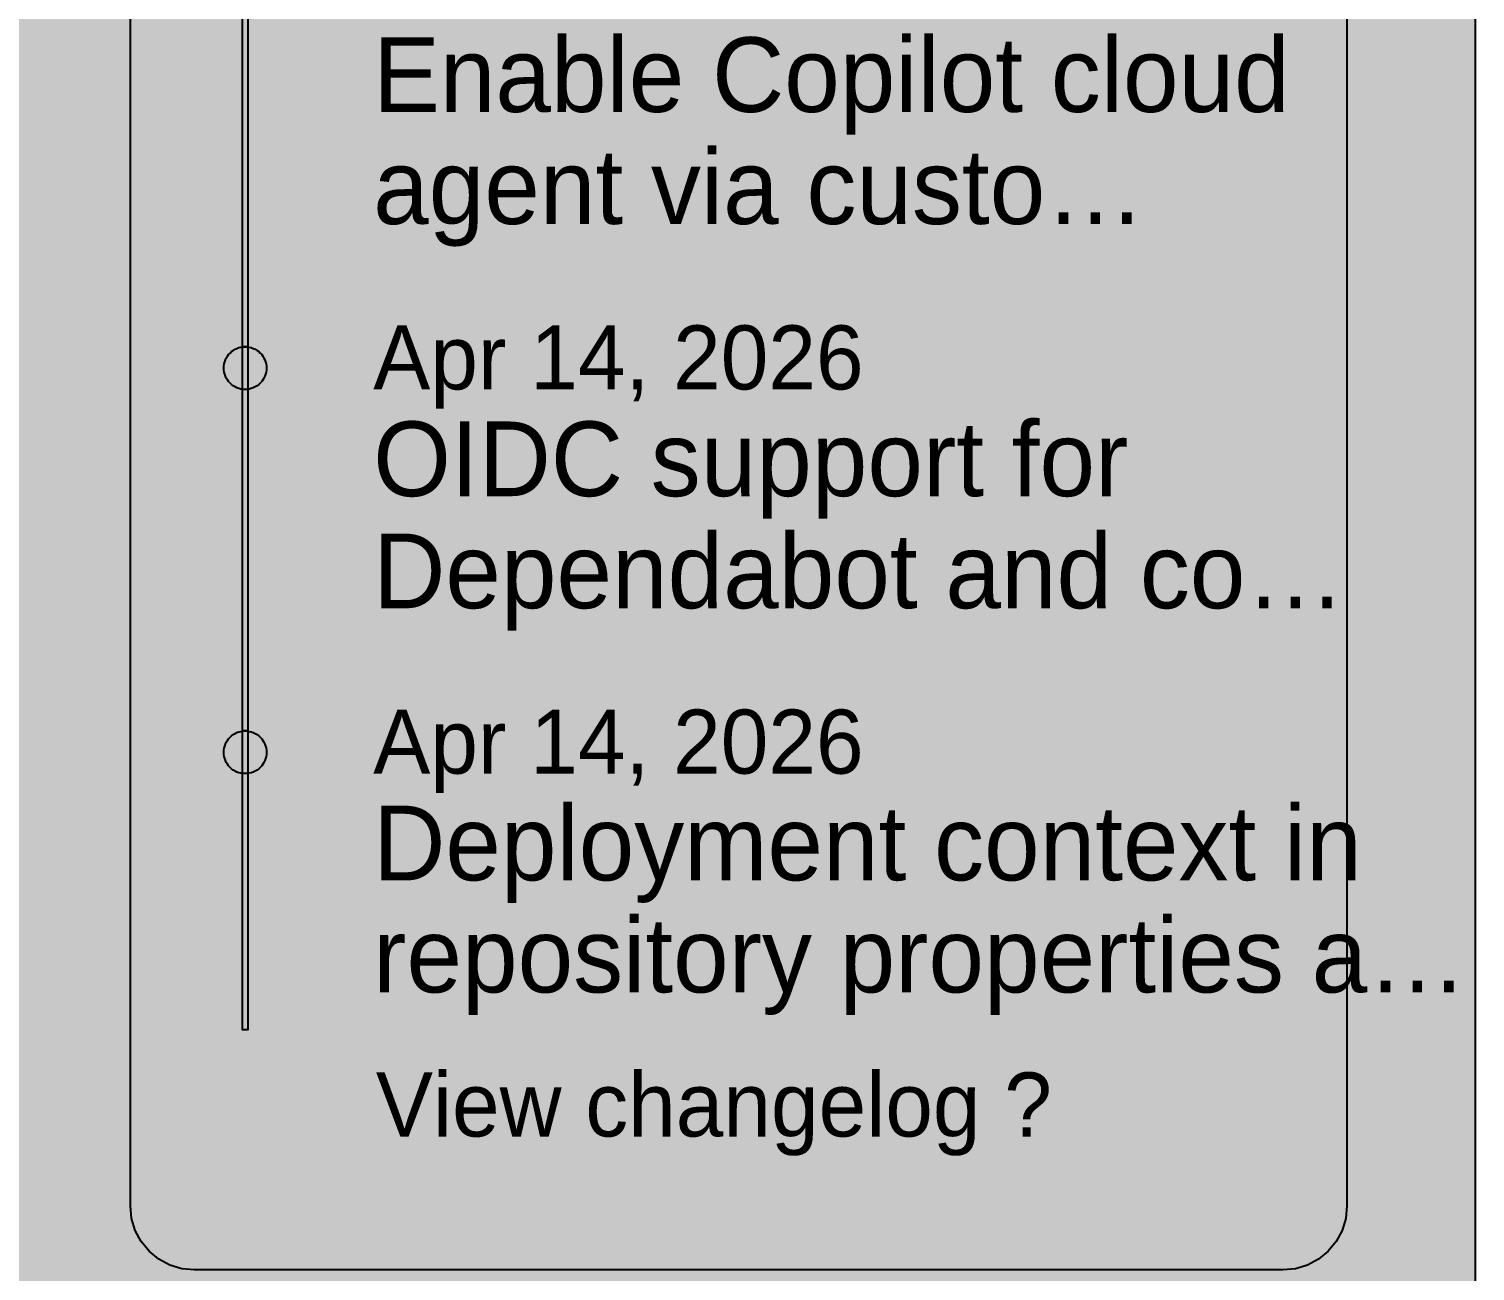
# Model space of a CAD drawing. Extents: x 0 to 2255, y 1 to 8699.
# Drawn here: x 1009 to 1280, y 8239.8 to 8472.6 of the extents above; entities that cross this region are included whole.
import ezdxf

# ---------------------------------------------------------------- set-up
doc = ezdxf.new("R2010")
doc.units = 0

msp = doc.modelspace()

# ---------------------------------------------------------------- hatches: boundary and pattern name
at = {"true_color": 0x0d1117}
for points in [[(0, 8699), (1280, 8699), (1280, 0.77), (0, 0.77)], [(0, 8635), (1280, 8635), (1280, 0.77), (0, 0.77)], [(1040.03, 8611), (1244, 8611), (1244, 8611), (1246.34, 8610.77), (1248.59, 8610.09), (1250.67, 8608.98), (1252.49, 8607.49), (1253.98, 8605.67), (1255.09, 8603.59), (1255.77, 8601.34), (1256, 8599), (1256, 8252), (1256, 8252), (1255.77, 8249.66), (1255.09, 8247.41), (1253.98, 8245.33), (1252.49, 8243.51), (1250.67, 8242.02), (1248.59, 8240.91), (1246.34, 8240.23), (1244, 8240), (1040.03, 8240), (1040.03, 8240), (1037.69, 8240.23), (1035.44, 8240.91), (1033.37, 8242.02), (1031.55, 8243.51), (1030.06, 8245.33), (1028.95, 8247.41), (1028.26, 8249.66), (1028.03, 8252), (1028.03, 8599), (1028.03, 8599), (1028.26, 8601.34), (1028.95, 8603.59), (1030.06, 8605.67), (1031.55, 8607.49), (1033.37, 8608.98), (1035.44, 8610.09), (1037.69, 8610.77), (1040.03, 8611)]]:
    msp.add_hatch(color=256, dxfattribs=at).paths.add_polyline_path(points, flags=0)
at = {"true_color": 0x010409}
msp.add_hatch(color=256, dxfattribs=at).paths.add_polyline_path([(0, 8635), (1280, 8635), (1280, 0.77), (0, 0.77)], flags=0)
at = {"true_color": 0x3d444d}
for points in [[(1049.03, 8485), (1050.03, 8485), (1050.03, 8413), (1049.03, 8413)], [(1049.53, 8413), (1049.93, 8412.98), (1050.31, 8412.92), (1050.69, 8412.83), (1051.06, 8412.7), (1051.42, 8412.53), (1051.76, 8412.33), (1052.07, 8412.09), (1052.36, 8411.83), (1052.63, 8411.54), (1052.86, 8411.22), (1053.06, 8410.89), (1053.23, 8410.53), (1053.36, 8410.16), (1053.46, 8409.78), (1053.51, 8409.39), (1053.53, 8409), (1053.51, 8408.61), (1053.46, 8408.22), (1053.36, 8407.84), (1053.23, 8407.47), (1053.06, 8407.11), (1052.86, 8406.78), (1052.63, 8406.46), (1052.36, 8406.17), (1052.07, 8405.91), (1051.76, 8405.67), (1051.42, 8405.47), (1051.06, 8405.3), (1050.69, 8405.17), (1050.31, 8405.08), (1049.93, 8405.02), (1049.53, 8405), (1049.14, 8405.02), (1048.75, 8405.08), (1048.37, 8405.17), (1048, 8405.3), (1047.65, 8405.47), (1047.31, 8405.67), (1047, 8405.91), (1046.7, 8406.17), (1046.44, 8406.46), (1046.21, 8406.78), (1046, 8407.11), (1045.84, 8407.47), (1045.7, 8407.84), (1045.61, 8408.22), (1045.55, 8408.61), (1045.53, 8409), (1045.55, 8409.39), (1045.61, 8409.78), (1045.7, 8410.16), (1045.84, 8410.53), (1046, 8410.89), (1046.21, 8411.22), (1046.44, 8411.54), (1046.7, 8411.83), (1047, 8412.09), (1047.31, 8412.33), (1047.65, 8412.53), (1048, 8412.7), (1048.37, 8412.83), (1048.75, 8412.92), (1049.14, 8412.98), (1049.53, 8413)], [(1049.03, 8413), (1050.03, 8413), (1050.03, 8341), (1049.03, 8341)], [(1049.53, 8341), (1049.93, 8340.98), (1050.31, 8340.92), (1050.69, 8340.83), (1051.06, 8340.7), (1051.42, 8340.53), (1051.76, 8340.33), (1052.07, 8340.09), (1052.36, 8339.83), (1052.63, 8339.54), (1052.86, 8339.22), (1053.06, 8338.89), (1053.23, 8338.53), (1053.36, 8338.16), (1053.46, 8337.78), (1053.51, 8337.39), (1053.53, 8337), (1053.51, 8336.61), (1053.46, 8336.22), (1053.36, 8335.84), (1053.23, 8335.47), (1053.06, 8335.11), (1052.86, 8334.78), (1052.63, 8334.46), (1052.36, 8334.17), (1052.07, 8333.91), (1051.76, 8333.67), (1051.42, 8333.47), (1051.06, 8333.3), (1050.69, 8333.17), (1050.31, 8333.08), (1049.93, 8333.02), (1049.53, 8333), (1049.14, 8333.02), (1048.75, 8333.08), (1048.37, 8333.17), (1048, 8333.3), (1047.65, 8333.47), (1047.31, 8333.67), (1047, 8333.91), (1046.7, 8334.17), (1046.44, 8334.46), (1046.21, 8334.78), (1046, 8335.11), (1045.84, 8335.47), (1045.7, 8335.84), (1045.61, 8336.22), (1045.55, 8336.61), (1045.53, 8337), (1045.55, 8337.39), (1045.61, 8337.78), (1045.7, 8338.16), (1045.84, 8338.53), (1046, 8338.89), (1046.21, 8339.22), (1046.44, 8339.54), (1046.7, 8339.83), (1047, 8340.09), (1047.31, 8340.33), (1047.65, 8340.53), (1048, 8340.7), (1048.37, 8340.83), (1048.75, 8340.92), (1049.14, 8340.98), (1049.53, 8341)], [(1049.03, 8341), (1050.03, 8341), (1050.03, 8285), (1049.03, 8285)]]:
    msp.add_hatch(color=256, dxfattribs=at).paths.add_polyline_path(points, flags=0)

# ---------------------------------------------------------------- linework, layer by layer
at = {"true_color": 0x0d1117}
for points in [[(0, 8699), (1280, 8699), (1280, 0.77), (0, 0.77)], [(0, 8635), (1280, 8635), (1280, 0.77), (0, 0.77)]]:
    msp.add_lwpolyline(points, close=True, dxfattribs=at)
at = {"true_color": 0x010409}
msp.add_lwpolyline([(0, 8635), (1280, 8635), (1280, 0.77), (0, 0.77)], close=True, dxfattribs=at)
at = {"true_color": 0x3d444d}
msp.add_lwpolyline([(1256, 8599), (1256, 8252), (1256, 8252), (1255.77, 8249.66), (1255.09, 8247.41), (1253.98, 8245.33), (1252.49, 8243.51), (1250.67, 8242.02), (1248.59, 8240.91), (1246.34, 8240.23), (1244, 8240), (1040.03, 8240), (1040.03, 8240), (1037.69, 8240.23), (1035.44, 8240.91), (1033.37, 8242.02), (1031.55, 8243.51), (1030.06, 8245.33), (1028.95, 8247.41), (1028.26, 8249.66), (1028.03, 8252), (1028.03, 8599)], dxfattribs=at)
for points in [[(1049.03, 8485), (1050.03, 8485), (1050.03, 8413), (1049.03, 8413)], [(1049.53, 8413), (1049.93, 8412.98), (1050.31, 8412.92), (1050.69, 8412.83), (1051.06, 8412.7), (1051.42, 8412.53), (1051.76, 8412.33), (1052.07, 8412.09), (1052.36, 8411.83), (1052.63, 8411.54), (1052.86, 8411.22), (1053.06, 8410.89), (1053.23, 8410.53), (1053.36, 8410.16), (1053.46, 8409.78), (1053.51, 8409.39), (1053.53, 8409), (1053.51, 8408.61), (1053.46, 8408.22), (1053.36, 8407.84), (1053.23, 8407.47), (1053.06, 8407.11), (1052.86, 8406.78), (1052.63, 8406.46), (1052.36, 8406.17), (1052.07, 8405.91), (1051.76, 8405.67), (1051.42, 8405.47), (1051.06, 8405.3), (1050.69, 8405.17), (1050.31, 8405.08), (1049.93, 8405.02), (1049.53, 8405), (1049.14, 8405.02), (1048.75, 8405.08), (1048.37, 8405.17), (1048, 8405.3), (1047.65, 8405.47), (1047.31, 8405.67), (1047, 8405.91), (1046.7, 8406.17), (1046.44, 8406.46), (1046.21, 8406.78), (1046, 8407.11), (1045.84, 8407.47), (1045.7, 8407.84), (1045.61, 8408.22), (1045.55, 8408.61), (1045.53, 8409), (1045.55, 8409.39), (1045.61, 8409.78), (1045.7, 8410.16), (1045.84, 8410.53), (1046, 8410.89), (1046.21, 8411.22), (1046.44, 8411.54), (1046.7, 8411.83), (1047, 8412.09), (1047.31, 8412.33), (1047.65, 8412.53), (1048, 8412.7), (1048.37, 8412.83), (1048.75, 8412.92), (1049.14, 8412.98), (1049.53, 8413)], [(1049.03, 8413), (1050.03, 8413), (1050.03, 8341), (1049.03, 8341)], [(1049.53, 8341), (1049.93, 8340.98), (1050.31, 8340.92), (1050.69, 8340.83), (1051.06, 8340.7), (1051.42, 8340.53), (1051.76, 8340.33), (1052.07, 8340.09), (1052.36, 8339.83), (1052.63, 8339.54), (1052.86, 8339.22), (1053.06, 8338.89), (1053.23, 8338.53), (1053.36, 8338.16), (1053.46, 8337.78), (1053.51, 8337.39), (1053.53, 8337), (1053.51, 8336.61), (1053.46, 8336.22), (1053.36, 8335.84), (1053.23, 8335.47), (1053.06, 8335.11), (1052.86, 8334.78), (1052.63, 8334.46), (1052.36, 8334.17), (1052.07, 8333.91), (1051.76, 8333.67), (1051.42, 8333.47), (1051.06, 8333.3), (1050.69, 8333.17), (1050.31, 8333.08), (1049.93, 8333.02), (1049.53, 8333), (1049.14, 8333.02), (1048.75, 8333.08), (1048.37, 8333.17), (1048, 8333.3), (1047.65, 8333.47), (1047.31, 8333.67), (1047, 8333.91), (1046.7, 8334.17), (1046.44, 8334.46), (1046.21, 8334.78), (1046, 8335.11), (1045.84, 8335.47), (1045.7, 8335.84), (1045.61, 8336.22), (1045.55, 8336.61), (1045.53, 8337), (1045.55, 8337.39), (1045.61, 8337.78), (1045.7, 8338.16), (1045.84, 8338.53), (1046, 8338.89), (1046.21, 8339.22), (1046.44, 8339.54), (1046.7, 8339.83), (1047, 8340.09), (1047.31, 8340.33), (1047.65, 8340.53), (1048, 8340.7), (1048.37, 8340.83), (1048.75, 8340.92), (1049.14, 8340.98), (1049.53, 8341)], [(1049.03, 8341), (1050.03, 8341), (1050.03, 8285), (1049.03, 8285)]]:
    msp.add_lwpolyline(points, close=True, dxfattribs=at)

# ---------------------------------------------------------------- texts
at = {"true_color": 0xf0f6fc}
for s, p in [('Enable Copilot cloud', (1073.53, 8457)), ('agent via custo…', (1073.53, 8436)), ('OIDC support for', (1073.53, 8385)), ('Dependabot and co…', (1073.53, 8364)), ('Deployment context in', (1073.53, 8313)), ('repository properties a…', (1073.53, 8292))]:
    msp.add_text(s, height=14, dxfattribs=at).set_placement(p)
at = {"true_color": 0x9198a1}
for s, p in [('Apr 14, 2026', (1073.53, 8405)), ('Apr 14, 2026', (1073.53, 8333)), ('View changelog ?', (1074.03, 8265))]:
    msp.add_text(s, height=12, dxfattribs=at).set_placement(p)

doc.saveas('drawing.dxf')
